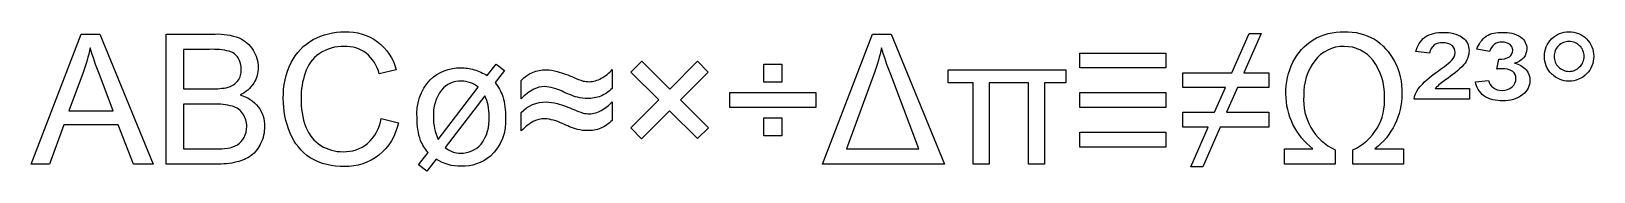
# Model space of a CAD drawing. Header units: millimetres. Extents: x 10 to 130, y 9 to 20.
import ezdxf

# ---------------------------------------------------------------- set-up
doc = ezdxf.new("R2010")
doc.units = ezdxf.units.MM
doc.layers.get('0').update_dxf_attribs({"lineweight": 25, "true_color": 0xffffff})

msp = doc.modelspace()

# ---------------------------------------------------------------- linework, layer by layer
at = {"flags": 128}
for points in [[(10, 9.83), (13.84, 19.83), (15.27, 19.83), (19.36, 9.83), (17.85, 9.83), (16.68, 12.86), (12.5, 12.86), (11.41, 9.83)], [(70.75, 9.83), (74.59, 19.83), (76.01, 19.83), (80.11, 9.83)], [(101.26, 12.67), (99.93, 9.64), (99.01, 9.64), (100.34, 12.67), (98.41, 12.67), (98.41, 13.82), (100.84, 13.82), (101.67, 15.71), (98.41, 15.71), (98.41, 16.86), (102.17, 16.86), (103.51, 19.88), (104.42, 19.88), (103.09, 16.86), (105.02, 16.86), (105.02, 15.71), (102.59, 15.71), (101.76, 13.82), (105.02, 13.82), (105.02, 12.67)], [(97.11, 17.23), (90.51, 17.23), (90.51, 18.37), (97.11, 18.37)], [(56.04, 12.62), (58.19, 14.77), (56.04, 16.91), (56.88, 17.74), (59.02, 15.6), (61.15, 17.74), (61.97, 16.91), (59.84, 14.77), (61.98, 12.63), (61.15, 11.8), (59.01, 13.94), (56.86, 11.79)], [(66.23, 16.12), (66.23, 17.52), (67.62, 17.52), (67.62, 16.12)], [(83.54, 16.08), (83.54, 9.83), (82.31, 9.83), (82.31, 16.08), (80.4, 16.08), (80.4, 17.07), (89.43, 17.07), (89.43, 16.08), (87.78, 16.08), (87.78, 9.83), (86.55, 9.83), (86.55, 16.08)], [(70.23, 14.19), (63.63, 14.19), (63.63, 15.33), (70.23, 15.33)], [(97.11, 14.19), (90.51, 14.19), (90.51, 15.33), (97.11, 15.33)], [(66.23, 12.01), (66.23, 13.4), (67.62, 13.4), (67.62, 12.01)], [(97.11, 11.15), (90.51, 11.15), (90.51, 12.3), (97.11, 12.3)]]:
    msp.add_lwpolyline(points, close=True, dxfattribs=at)
for points in [[(20.36, 9.83), (20.36, 19.83), (24.11, 19.83, -0.101345), (25.95, 19.53, -0.155055), (27.03, 18.59, -0.142579), (27.43, 17.27, -0.141304), (27.08, 16.06, -0.143013), (26.03, 15.15, -0.163538), (27.42, 14.24, -0.168329), (27.91, 12.73, -0.116197), (27.61, 11.42, -0.118811), (26.88, 10.49, -0.099101), (25.79, 10, -0.06112), (24.17, 9.83)], [(36.87, 13.34), (38.19, 13, -0.167453), (36.69, 10.52, -0.173432), (34.05, 9.66, -0.145701), (31.42, 10.32, -0.152604), (29.88, 12.22, -0.101451), (29.35, 14.9, -0.120062), (29.95, 17.63, -0.153347), (31.64, 19.4, -0.127948), (34.07, 20, -0.165199), (36.59, 19.24, -0.167022), (38.02, 17.09), (36.72, 16.78, 0.15602), (35.71, 18.37, 0.165889), (34.04, 18.87, 0.15893), (32.11, 18.32, 0.161763), (31.03, 16.83, 0.081983), (30.71, 14.91, 0.093314), (31.08, 12.68, 0.170262), (32.24, 11.26, 0.138492), (33.94, 10.79, 0.180382), (35.82, 11.43, 0.170149)], [(106.21, 11.01), (108.39, 11.01, -0.233476), (106.32, 15.24, -0.119051), (106.86, 17.67, -0.138969), (108.4, 19.38, -0.142871), (110.8, 20, -0.140768), (113.11, 19.43, -0.129278), (114.63, 17.78, -0.129063), (115.23, 15.24, -0.233476), (113.15, 11.01), (115.34, 11.01), (115.34, 9.83), (111.45, 9.83), (111.45, 10.93, 0.317747), (113.88, 15.03, 0.172677), (113.02, 17.79, 0.241858), (110.79, 18.87, 0.244577), (108.53, 17.78, 0.170785), (107.69, 15.1, 0.313547), (110.1, 10.93), (110.1, 9.83), (106.21, 9.83)], [(116.16, 14.83, -0.131585), (116.48, 15.61, -0.074513), (117.89, 16.91, 0.035197), (119.06, 17.82, 0.189773), (119.31, 18.4, 0.225033), (119.07, 18.94, 0.184173), (118.37, 19.15, 0.153951), (117.7, 18.99, 0.1558), (117.33, 18.37), (116.3, 18.48, -0.175017), (116.99, 19.59, -0.158322), (118.39, 19.95, -0.172684), (119.9, 19.55, -0.23324), (120.38, 18.57, -0.172523), (119.98, 17.48, -0.056239), (118.58, 16.32, 0.037689), (117.78, 15.65), (120.41, 15.65), (120.41, 14.83)], [(120.87, 16.17), (121.86, 16.27, 0.1597), (122.22, 15.71, 0.156742), (122.91, 15.5, 0.191353), (123.69, 15.77, 0.221393), (123.98, 16.41, 0.233974), (123.74, 16.96, 0.167408), (122.9, 17.16, 0.022382), (122.67, 17.15, -0.016811), (122.52, 17.14), (122.67, 17.89, 0.169154), (123.48, 18.09, 0.239673), (123.74, 18.59, 0.228071), (123.53, 19.02, 0.180582), (122.93, 19.2, 0.1529), (122.33, 19.05, 0.143314), (121.96, 18.5), (120.98, 18.66, -0.15216), (121.69, 19.67, -0.145926), (122.93, 19.95, -0.168237), (124.36, 19.59, -0.237035), (124.81, 18.68, -0.17972), (124.57, 18.01, -0.154315), (123.87, 17.59, -0.160578), (124.76, 17.09, -0.180705), (125.05, 16.28, -0.226448), (124.51, 15.18, -0.183426), (122.97, 14.71, -0.160976), (121.51, 15.09, -0.189322)], [(126.17, 18.11, -0.208009), (126.72, 19.45, -0.206203), (128.06, 20, -0.2071), (129.4, 19.45, -0.207106), (129.95, 18.11, -0.207107), (129.4, 16.77, -0.207107), (128.06, 16.21, -0.206203), (126.72, 16.77, -0.208005)], [(126.91, 18.11, 0.207107), (127.25, 17.3, 0.207107), (128.06, 16.96, 0.207098), (128.87, 17.3, 0.207107), (129.21, 18.11, 0.207107), (128.87, 18.93, 0.207098), (128.06, 19.26, 0.207107), (127.25, 18.93, 0.207107)], [(12.89, 13.94), (16.28, 13.94), (15.23, 16.71, -0.020028), (14.52, 18.78, -0.038979), (13.98, 16.87)], [(21.68, 15.63), (23.85, 15.63, 0.065947), (25.11, 15.74, 0.166525), (25.87, 16.24, 0.162771), (26.12, 17.11, 0.144165), (25.89, 17.99, 0.18321), (25.2, 18.51, 0.067339), (23.68, 18.65), (21.68, 18.65)], [(72.58, 11.01), (78.14, 11.01), (75.98, 16.71, -0.019997), (75.27, 18.78, -0.037641), (74.73, 16.87)], [(45.01, 16.64), (45.68, 17.52), (46.34, 17.04), (45.61, 16.1, -0.077314), (46.2, 15.03, -0.074901), (46.41, 13.44, -0.229202), (45.25, 10.44, -0.179344), (43, 9.67, -0.149094), (41.09, 10.21), (40.37, 9.29), (39.73, 9.77), (40.47, 10.74, -0.090763), (39.89, 11.66, -0.088339), (39.62, 13.35, -0.212385), (40.62, 16.32, -0.194224), (42.98, 17.24, -0.074169), (44.01, 17.09, -0.056676)], [(47.62, 14.86), (47.62, 16.26, -0.22522), (49.52, 17.08, -0.063653), (50.37, 16.96, -0.0351), (51.66, 16.49, 0.038014), (52.36, 16.22, 0.060684), (52.84, 16.17, 0.129637), (53.76, 16.43, 0.080241), (54.6, 17.1), (54.6, 15.65, -0.090743), (53.72, 15.06, -0.098605), (52.71, 14.88, -0.061487), (51.93, 14.97, -0.03885), (50.75, 15.43, 0.102133), (49.4, 15.79, 0.115212), (48.58, 15.6, 0.073648)], [(44.32, 15.74, 0.169403), (43.02, 16.22, 0.22561), (41.5, 15.53, 0.183047), (40.88, 13.45, 0.11934), (41.24, 11.74)], [(21.68, 11.01), (24.17, 11.01, 0.039395), (25.07, 11.06, 0.094848), (25.84, 11.33, 0.131837), (26.34, 11.89, 0.126312), (26.54, 12.73, 0.156179), (26.25, 13.7, 0.167295), (25.46, 14.28, 0.075144), (24, 14.45), (21.68, 14.45)], [(44.83, 15.08), (41.77, 11.11, 0.176685), (42.97, 10.68, 0.22479), (44.53, 11.37, 0.183579), (45.15, 13.46, 0.05137), (45.07, 14.37, 0.052142)], [(47.62, 12.39), (47.62, 13.79, -0.22522), (49.52, 14.61, -0.063653), (50.37, 14.5, -0.0351), (51.66, 14.02, 0.03224), (52.36, 13.76, 0.06414), (52.84, 13.7, 0.129637), (53.76, 13.96, 0.080241), (54.6, 14.63), (54.6, 13.19, -0.090743), (53.72, 12.59, -0.098605), (52.71, 12.41, -0.063697), (51.93, 12.5, -0.036215), (50.75, 12.96, 0.101295), (49.4, 13.32, 0.115212), (48.58, 13.13, 0.073648)]]:
    msp.add_lwpolyline(points, format="xyb", close=True, dxfattribs=at)

doc.saveas('drawing.dxf')
